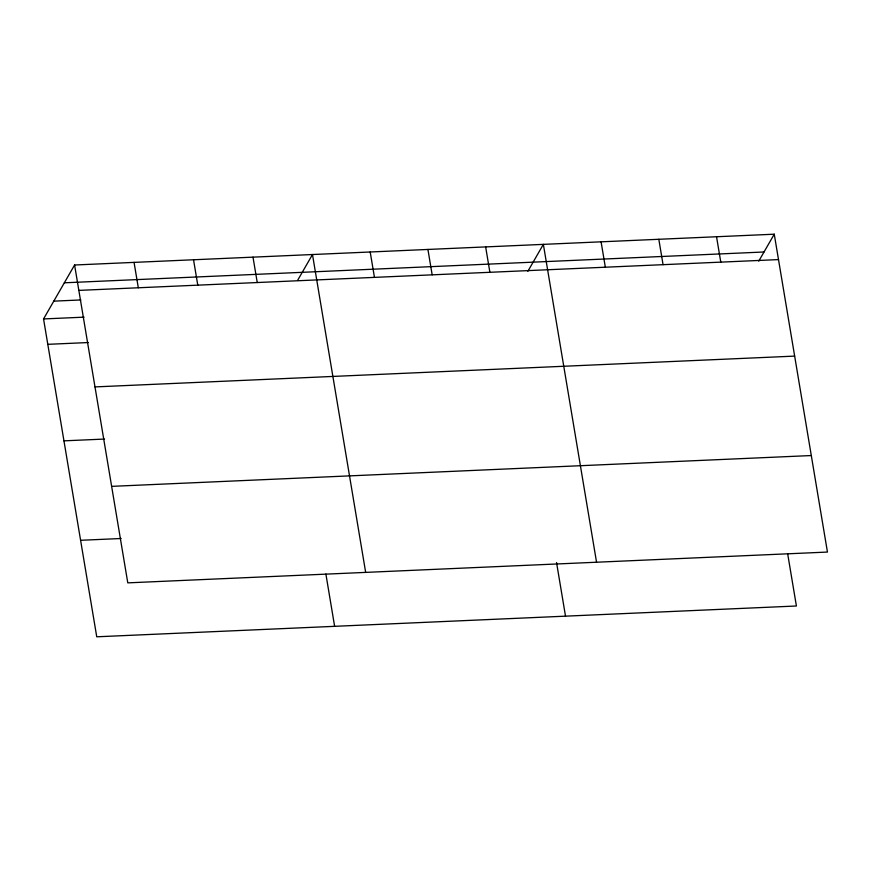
<?xml version="1.0" encoding="UTF-8"?>
<svg xmlns="http://www.w3.org/2000/svg" width="871" height="871" viewBox="0 0 871 871"><rect width="100%" height="100%" fill="white"/><g stroke="black" fill="none" stroke-linecap="round" stroke-linejoin="round"><path stroke-width="1.31" d="M787.656 553.716L796.41 605.998L96.746 636.799L43.55 318.938L74.59 265.002L774.254 234.201L827.45 552.062L127.787 582.862L74.59 265.002M297.621 280.353L312.482 254.528L365.668 572.389M527.848 271.327L543.362 244.359L596.559 562.231M758.739 261.169L774.254 234.201M64.345 282.803L764.009 251.991M78.836 290.391L778.511 259.591M53.795 301.137L80.829 299.951M43.55 318.938L84.095 317.153M47.796 344.328L88.352 342.543M94.993 386.909L794.657 356.108M63.953 440.846L104.498 439.06M111.63 486.356L811.304 455.544M80.589 540.292L121.145 538.507M716.539 236.738L720.785 262.127M658.814 239.275L663.06 264.675M601.088 241.822L605.334 267.212M556.547 562.546L565.519 616.167M485.648 246.907L489.894 272.296M427.922 249.444L432.168 274.833M370.197 251.98L374.454 277.381M325.885 574.054L334.627 626.325M253.004 257.141L257.25 282.542M193.536 259.765L197.782 285.155M134.058 262.378L138.315 287.778"/></g></svg>
